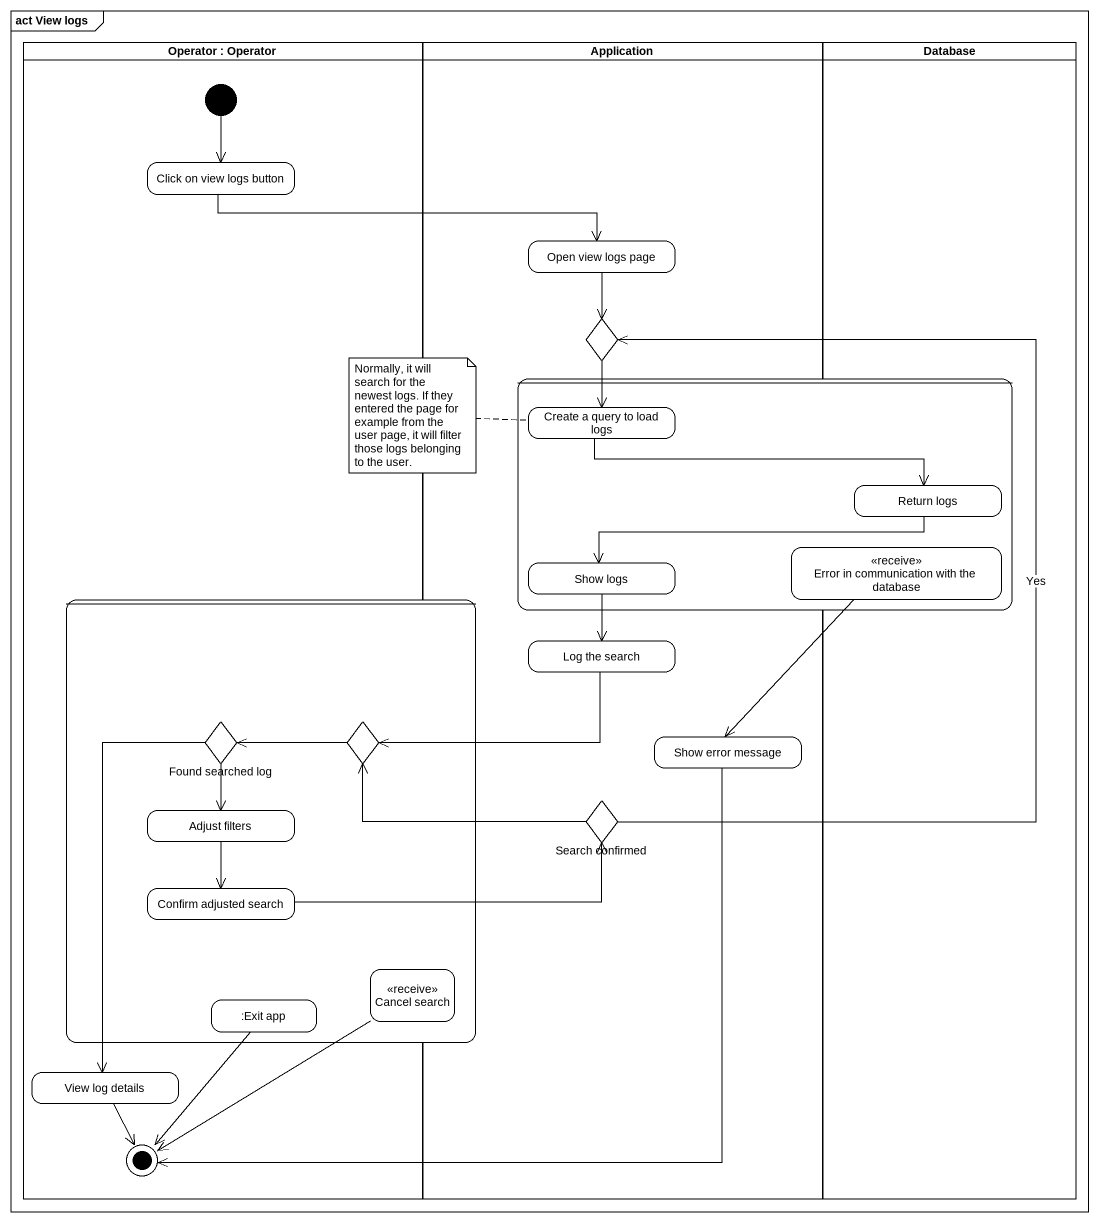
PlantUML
@startuml
mainframe act View logs
hide empty description
state "Operator : Operator" as Operator <<partition>> {
  state "Click on view logs button" as Click_on_view_logs_button
  state "View log details" as View_log_details
  state final1 <<end>>
  [*] --> Click_on_view_logs_button
}
state Application <<partition>> {
  state "Open view logs page" as Open_view_logs_page
  state choice1 <<choice>>
  state "Log the search" as Log_the_search
  state "Show error message" as Show_error_message
  state "Search confirmed" as Search_confirmed <<choice>>
}
state "Database" as Database_ <<partition>>
state " " as state1 {
  state "Create a query to load logs" as Create_a_query_to_load_logs
  state "Return logs" as Return_logs
  state "Error in communication with the database" as Error_in_communication_with <<receive>>
  state "Show logs" as Show_logs
}
state " " as state2 {
  state "Found searched log" as Found_searched_log <<choice>>
  state choice2 <<choice>>
  state "Adjust filters" as Adjust_filters
  state "Confirm adjusted search" as Confirm_adjusted_search
  state "Cancel search" as Cancel_search <<receive>>
  state ":Exit app" as Exit_app
}
Click_on_view_logs_button -right-> Open_view_logs_page
Open_view_logs_page --> choice1
choice1 --> Create_a_query_to_load_logs
Create_a_query_to_load_logs -right-> Return_logs
Return_logs -left-> Show_logs
Error_in_communication_with --> Show_error_message
Show_logs --> Log_the_search
Log_the_search -left-> choice2
Found_searched_log --> Adjust_filters
Found_searched_log --> View_log_details
choice2 -left-> Found_searched_log
Show_error_message --> final1
Adjust_filters --> Confirm_adjusted_search
Search_confirmed -up-> choice1 : Yes
Search_confirmed -left-> choice2
Confirm_adjusted_search -right-> Search_confirmed
Cancel_search --> final1
Exit_app --> final1
View_log_details --> final1
note left of Create_a_query_to_load_logs : Normally, it will search for the newest logs. If they entered the page for example from the user page, it will filter those logs belonging to the user.
@enduml
